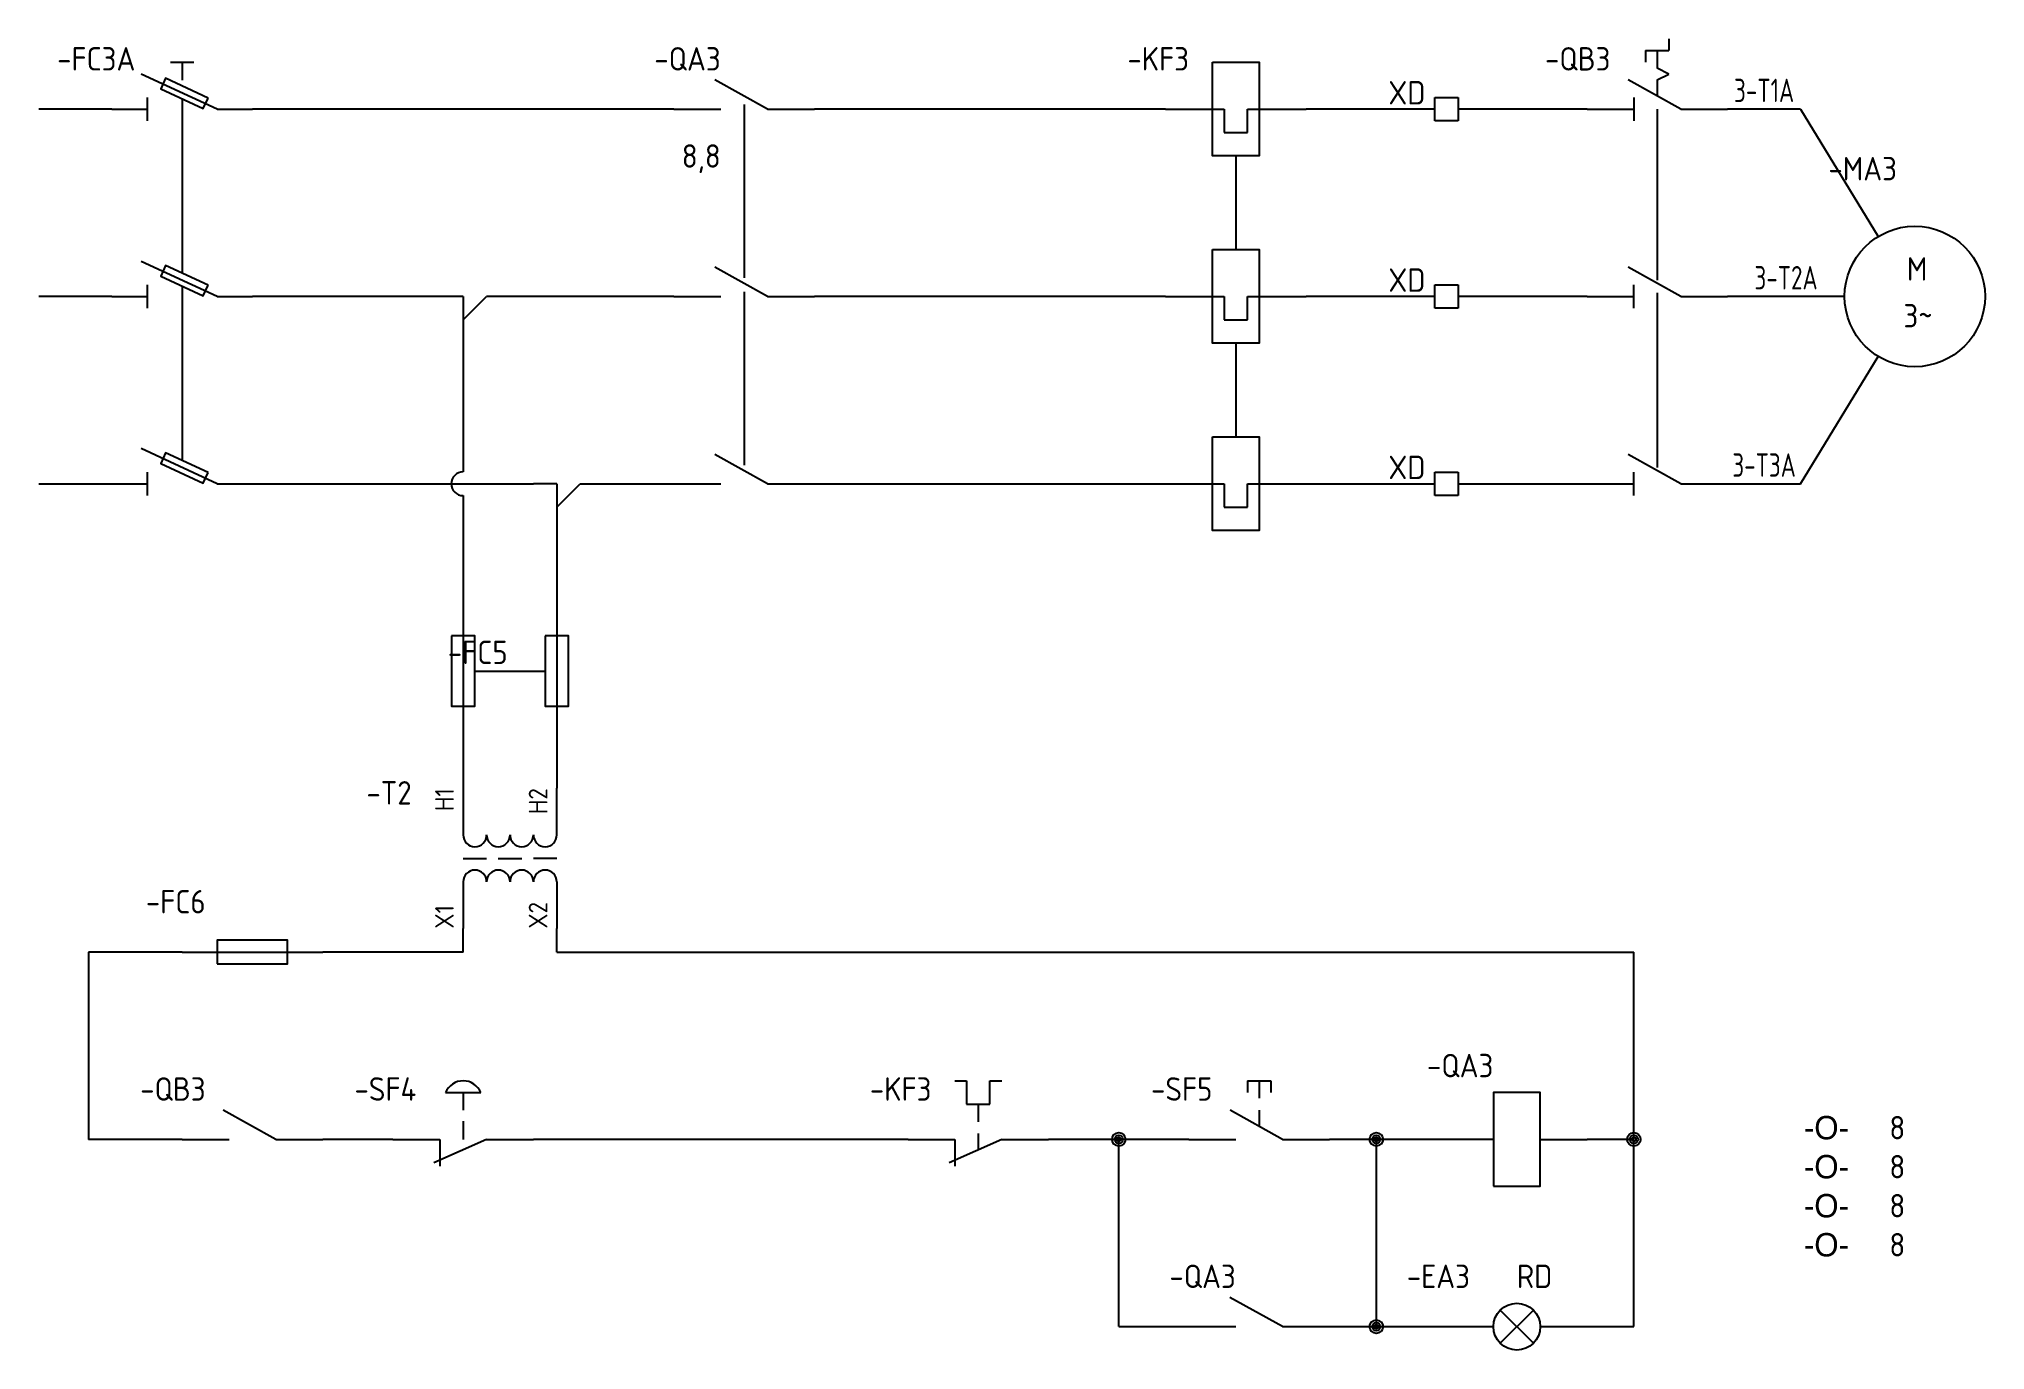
# Model space of a CAD drawing. Header units: millimetres. Extents: x 79 to 3480, y -400 to 3329.
# Drawn here: x 3064 to 3479.6, y 3049.5 to 3329.5 of the extents above.
import ezdxf
from ezdxf.enums import TextEntityAlignment as Align

# ---------------------------------------------------------------- set-up
doc = ezdxf.new("R2010")
doc.units = ezdxf.units.MM
doc.header["$MEASUREMENT"] = 0
for name, color, linetype in [('BLK_', 7, 'Continuous'), ('BRN_', 7, 'Continuous'), ('GRY_', 7, 'Continuous'), ('LINK', 9, 'Continuous'), ('MISC', 7, 'Continuous'), ('SYMS', 7, 'Continuous'), ('TAGS', 150, 'Continuous'), ('TERMS', 123, 'Continuous'), ('WIREFIXED', 7, 'Continuous'), ('XREF', 7, 'Continuous'), ('XREFCHILD', 134, 'Continuous'), ('YEL_14_THHN', 2, 'Continuous')]:
    doc.layers.add(name, color=color, linetype=linetype)
doc.styles.add('WD_IEC', font='ISOCP2.shx', dxfattribs={"width": 0.9, "height": 4})

# ---------------------------------------------------------------- blocks, each defined once
blk = doc.blocks.new('HMS21')
for p, q in [((2.5, 0), (-3.125, 3.125)), ((-7.5, 0), (-2.5, 0)), ((2.5, 0), (7.5, 0))]:
    blk.add_line(p, q)
at = {"style": 'WD_IEC'}
for tag, p in [('INST', (-2.5, 10.125)), ('LOC', (-2.5, 7.125)), ('TAG2', (-2.5, 4.125)), ('DESC1', (-2.5, -9.25)), ('DESC2', (-2.5, -12.25)), ('DESC3', (-2.5, -15.25))]:
    blk.add_attdef(tag, text='', height=2.5, dxfattribs=at).set_placement(p, align=Align.RIGHT)
for tag, p, height, flags in [('TERM01', (-7.5, 1), 2, 8), ('X2LINK', (0, 2), 0.32, 1), ('X4TERM01', (-7.5, 0), 0.32, 1), ('X8LINK', (0, 0.5), 0.32, 1), ('X1TERM02', (7.5, 0), 0.32, 1), ('CONTACT', (6.5, -2.25), 1, 1), ('FAMILY', (6.5, -3.75), 1, 1)]:
    blk.add_attdef(tag, p, '', height=height, dxfattribs=dict(at, flags=flags))
at = {"style": 'WD_IEC', "flags": 8}
for tag, height, p in [('TERM02', 2, (7.5, 1)), ('XREF', 2.5, (-2.5, -6.25))]:
    blk.add_attdef(tag, text='', height=height, dxfattribs=at).set_placement(p, align=Align.RIGHT)
blk = doc.blocks.new('HMO13')
blk.add_circle((0, 0), 7.5)
at = {"style": 'WD_IEC'}
for tag, p in [('INST', (-1.91, 19.4)), ('LOC', (-1.91, 15.9)), ('TAG1', (-1.91, 12.4))]:
    blk.add_attdef(tag, text='', height=2.5, dxfattribs=at).set_placement(p, align=Align.RIGHT)
for tag, p, height, flags in [('ASSYCODE', (7.73, 20.6), 1, 1), ('FAMILY', (7.73, 19.1), 1, 1), ('CATDESC', (7.73, 17.6), 1, 1), ('MFG', (7.9, 14.22), 1.5, 9), ('CAT', (7.9, 11.72), 1.5, 9), ('X0TERM01', (-3.9, 6.4), 0.32, 1), ('X2LINK', (0, 7.5), 0.32, 1), ('TERM04', (7.5, 1), 2, 8), ('X4TERM02', (-7.5, 0), 0.32, 1), ('X1TERM04', (7.5, 0), 0.32, 1), ('X0TERM03', (-3.9, -6.4), 0.32, 1), ('X8LINK', (0, -7.5), 0.32, 1)]:
    blk.add_attdef(tag, p, '', height=height, dxfattribs=dict(at, flags=flags))
at = {"lineweight": 15, "style": 'WD_IEC'}
for tag, p in [('XREF', (16.25, 12.88)), ('WDTAGALT', (16.14, -16.32))]:
    blk.add_attdef(tag, p, '', height=2.5, dxfattribs=at)
at = {"style": 'WD_IEC'}
for tag, p in [('DESC1', (16.25, 9.12)), ('DESC2', (16.25, 5.62)), ('DESC3', (16.25, 2.12)), ('RATING1', (16.25, -2.62)), ('RATING2', (16.25, -6.12)), ('RATING3', (16.25, -9.62)), ('RATING4', (16.3, -12.99))]:
    blk.add_attdef(tag, p, '', height=2.5, dxfattribs=at)
at = {"style": 'WD_IEC', "flags": 8}
for tag, p in [('TERM01', (3.49, 8.04)), ('TERM02', (-7.86, 0.84)), ('TERM03', (4.31, -10.13))]:
    blk.add_attdef(tag, text='', height=2, dxfattribs=at).set_placement(p, align=Align.RIGHT)
at = {"style": 'WD_IEC'}
for tag, p in [('M', (0.24, 1.7)), ('3~', (0.34, -3.3))]:
    blk.add_attdef(tag, text='', height=2.5, dxfattribs=at).set_placement(p, align=Align.CENTER)
blk = doc.blocks.new('HDS11F')
for p, q in [((-1.25, 5), (1.25, 5)), ((0, 5), (0, 3.11)), ((3.75, 0), (-4.38, 3.75)), ((-7.5, 0), (-3.75, 0)), ((-3.75, 1.25), (-3.75, -1.25)), ((3.75, 0), (7.5, 0))]:
    blk.add_line(p, q)
blk.add_lwpolyline([(2.76, 1.19), (-1.77, 3.3), (-2.3, 2.17), (2.24, 0.06)], close=True)
at = {"style": 'WD_IEC'}
for tag, p in [('INST', (-5, 10.12)), ('LOC', (-5, 7.12)), ('TAG1', (-5, 4.12)), ('RATING1', (-5, -3.67)), ('DESC1', (-5, -9.67)), ('DESC2', (-5, -12.67)), ('DESC3', (-5, -15.67))]:
    blk.add_attdef(tag, text='', height=2.5, dxfattribs=at).set_placement(p, align=Align.RIGHT)
for tag, p, height, flags in [('MFG', (4.92, 12.12), 1.5, 9), ('CAT', (4.92, 9.62), 1.5, 9), ('TERM01', (-7.5, 1), 2, 8), ('X2LINK', (0, 2.43), 0.32, 1), ('X4TERM01', (-7.5, 0), 0.32, 1), ('X8LINK', (0, 1.04), 0.32, 1), ('X1TERM02', (7.5, 0), 0.32, 1), ('ASSYCODE', (12.25, -2.75), 1, 1), ('FAMILY', (12.25, -4.25), 1, 1), ('CATDESC', (12.25, -5.75), 1, 1)]:
    blk.add_attdef(tag, p, '', height=height, dxfattribs=dict(at, flags=flags))
at = {"style": 'WD_IEC', "flags": 8}
blk.add_attdef('TERM02', text='', height=2, dxfattribs=at).set_placement((7.5, 1), align=Align.RIGHT)
at = {"lineweight": 15, "style": 'WD_IEC'}
blk.add_attdef('XREF', text='', height=2.5, dxfattribs=at).set_placement((-5, -6.67), align=Align.RIGHT)
blk = doc.blocks.new('HDS21F')
for p, q in [((3.75, 0), (-4.38, 3.75)), ((-7.5, 0), (-3.75, 0)), ((-3.75, 1.25), (-3.75, -1.25)), ((3.75, 0), (7.5, 0))]:
    blk.add_line(p, q)
blk.add_lwpolyline([(2.76, 1.19), (-1.77, 3.3), (-2.3, 2.17), (2.24, 0.06)], close=True)
at = {"style": 'WD_IEC'}
for tag, p in [('INST', (-5, 10.12)), ('LOC', (-5, 7.12)), ('TAG2', (-5, 4.12)), ('RATING1', (-5, -7.5)), ('DESC1', (-5, -13.5)), ('DESC2', (-5, -16.5)), ('DESC3', (-5, -19.5))]:
    blk.add_attdef(tag, text='', height=2.5, dxfattribs=at).set_placement(p, align=Align.RIGHT)
for tag, p, height, flags in [('TERM01', (-7.5, 1), 2, 8), ('X2LINK', (0, 2.43), 0.32, 1), ('X4TERM01', (-7.5, 0), 0.32, 1), ('X8LINK', (0, 1.04), 0.32, 1), ('X1TERM02', (7.5, 0), 0.32, 1), ('CONTACT', (12.23, -3.03), 1, 1), ('FAMILY', (12.25, -4.25), 1, 1)]:
    blk.add_attdef(tag, p, '', height=height, dxfattribs=dict(at, flags=flags))
at = {"style": 'WD_IEC', "flags": 8}
blk.add_attdef('TERM02', text='', height=2, dxfattribs=at).set_placement((7.5, 1), align=Align.RIGHT)
at = {"lineweight": 15, "style": 'WD_IEC'}
blk.add_attdef('XREF', text='', height=2.5, dxfattribs=at).set_placement((-5, -10.5), align=Align.RIGHT)
blk = doc.blocks.new('WDDOT')
for radius in [0.72, 0.449, 0.223]:
    blk.add_circle((0, 0), radius)
blk = doc.blocks.new('VXF1')
at = {"layer": 'SYMS'}
for p, q in [((0, 0), (0, -5)), ((10, -5), (10, 0)), ((0, -7.5), (2.5, -7.5)), ((3.75, -7.5), (6.25, -7.5)), ((10, -7.5), (7.5, -7.5)), ((0, -10), (0, -15)), ((10, -10), (10, -15))]:
    blk.add_line(p, q, dxfattribs=at)
for centre, start, end in [((1.25, -5), 180, 0), ((3.75, -5), 180, 0), ((6.25, -5), 180, 0), ((8.75, -5), 180, 0), ((1.25, -10), 0, 180), ((3.75, -10), 0, 180), ((6.25, -10), 0, 180), ((8.75, -10), 0, 180)]:
    blk.add_arc(centre, 1.25, start, end, dxfattribs=at)
at = {"layer": 'SYMS', "style": 'WD_IEC'}
for tag, p in [('INST', (-5.5, 5.25)), ('LOC', (-5.5, 1.75)), ('TAG1', (-5.5, -1.75)), ('DESC1', (-5.5, -6.35)), ('DESC2', (-5.5, -9.85)), ('DESC3', (-5.5, -13.35))]:
    blk.add_attdef(tag, text='', height=2.5, dxfattribs=at).set_placement(p, align=Align.RIGHT)
at = {"layer": 'SYMS', "style": 'WD_IEC', "flags": 1}
for tag, p, height in [('X2TERM01', (0, 0), 0.32), ('X2TERM02', (10, 0), 0.32), ('MFG', (12.75, -1), 1.5), ('CAT', (12.75, -3.5), 1.5), ('X2TERM05', (5, -5), 0.32), ('X8TERM06', (5, -10), 0.32), ('ASSYCODE', (11, -11.5), 1), ('FAMILY', (11, -13), 1), ('CATDESC', (11, -14.5), 1), ('X8TERM03', (0, -15), 0.32), ('X8TERM04', (10, -15), 0.32)]:
    blk.add_attdef(tag, p, '', height=height, dxfattribs=at)
at = {"layer": 'SYMS', "style": 'WD_IEC'}
for tag, p in [('TERM01', (-1, 0)), ('TERM05', (4, 0)), ('TERM02', (9, 0))]:
    blk.add_attdef(tag, text='', height=2, rotation=90, dxfattribs=at).set_placement(p, align=Align.RIGHT)
for tag, p in [('TERM03', (-1, -15)), ('TERM06', (4, -15)), ('TERM04', (9, -15))]:
    blk.add_attdef(tag, p, '', height=2, rotation=90, dxfattribs=at)
at = {"layer": 'SYMS', "lineweight": 15, "style": 'WD_IEC'}
for tag, p in [('RATING1', (-5.5, -16.85)), ('RATING2', (-5.5, -20.35)), ('XREF', (-5.5, -23.85))]:
    blk.add_attdef(tag, text='', height=2.5, dxfattribs=at).set_placement(p, align=Align.RIGHT)
blk = doc.blocks.new('HT0_184')
for p, q in [((0, 0), (-2.5, 0)), ((0, 0), (0, -2.5)), ((0, -2.5), (2.5, 0))]:
    blk.add_line(p, q)
at = {"style": 'WD_IEC', "flags": 1}
for tag, p in [('X4TERM01', (-2.5, 0)), ('X1TERM01', (2.5, 0)), ('WDWSEQ', (1.53, -1.26)), ('X8TERM01', (0, -2.5))]:
    blk.add_attdef(tag, p, '', height=0.4, dxfattribs=at)
blk = doc.blocks.new('VFU1')
blk.add_line((0, 7.5), (0, -7.5))
blk.add_lwpolyline([(-1.25, 3.75), (-1.25, -3.75), (1.25, -3.75), (1.25, 3.75)], close=True)
at = {"style": 'WD_IEC'}
for tag, p in [('INST', (-5.25, 7.75)), ('LOC', (-5.25, 4.25)), ('TAG1', (-5.25, 0.75)), ('RATING1', (-5.25, -3.75)), ('XREF', (-5.25, -7.75)), ('DESC1', (-5.25, -11.6)), ('DESC2', (-5.25, -15.1)), ('DESC3', (-5.25, -18.6))]:
    blk.add_attdef(tag, text='', height=2.5, dxfattribs=at).set_placement(p, align=Align.RIGHT)
blk.add_attdef('TERM01', text='', height=2, rotation=90, dxfattribs=at).set_placement((-1, 7.5), align=Align.RIGHT)
at = {"style": 'WD_IEC', "flags": 1}
for tag, p, height in [('X2TERM01', (0, 7.5), 0.32), ('MFG', (2.75, 6.5), 1.5), ('CAT', (2.75, 4), 1.5), ('X4LINK', (-1.25, 0), 0.32), ('X1LINK', (1.25, 0), 0.32), ('ASSYCODE', (2.25, -4), 1), ('FAMILY', (2.25, -5.5), 1), ('CATDESC', (2.25, -7), 1), ('X8TERM02', (0, -7.5), 0.32)]:
    blk.add_attdef(tag, p, '', height=height, dxfattribs=at)
at = {"style": 'WD_IEC'}
blk.add_attdef('TERM02', (-1, -7.5), '', height=2, rotation=90, dxfattribs=at)
blk = doc.blocks.new('VFU2')
blk.add_line((0, 7.5), (0, -7.5))
blk.add_lwpolyline([(-1.25, 3.75), (-1.25, -3.75), (1.25, -3.75), (1.25, 3.75)], close=True)
at = {"style": 'WD_IEC'}
for tag, p in [('INST', (-5.25, 7.75)), ('LOC', (-5.25, 4.25)), ('TAG2', (-5.25, 0.75)), ('RATING1', (-5.25, -3.75)), ('XREF', (-5.25, -7.75)), ('DESC1', (-5.25, -11.6)), ('DESC2', (-5.25, -15.1)), ('DESC3', (-5.25, -18.6))]:
    blk.add_attdef(tag, text='', height=2.5, dxfattribs=at).set_placement(p, align=Align.RIGHT)
blk.add_attdef('TERM01', text='', height=2, rotation=90, dxfattribs=at).set_placement((-1, 7.5), align=Align.RIGHT)
at = {"style": 'WD_IEC', "flags": 1}
for tag, p, height in [('X2TERM01', (0, 7.5), 0.32), ('MFG', (2.75, 6.5), 1.5), ('CAT', (2.75, 4), 1.5), ('X4LINK', (-1.25, 0), 0.32), ('X1LINK', (1.25, 0), 0.32), ('ASSYCODE', (2.25, -4), 1), ('FAMILY', (2.25, -5.5), 1), ('CATDESC', (2.25, -7), 1), ('X8TERM02', (0, -7.5), 0.32)]:
    blk.add_attdef(tag, p, '', height=height, dxfattribs=at)
at = {"style": 'WD_IEC'}
blk.add_attdef('TERM02', (-1, -7.5), '', height=2, rotation=90, dxfattribs=at)
blk = doc.blocks.new('HFU1')
blk.add_line((-7.5, 0), (7.5, 0))
blk.add_lwpolyline([(-3.75, -1.25), (3.75, -1.25), (3.75, 1.25), (-3.75, 1.25)], close=True)
at = {"style": 'WD_IEC'}
for tag, p in [('INST', (-5, 11.12)), ('LOC', (-5, 7.62)), ('TAG1', (-5, 4.12)), ('RATING1', (-5, -3.71)), ('DESC1', (-5, -11.21)), ('DESC2', (-5, -14.71)), ('DESC3', (-5, -18.21))]:
    blk.add_attdef(tag, text='', height=2.5, dxfattribs=at).set_placement(p, align=Align.RIGHT)
for tag, p, height, flags in [('MFG', (4.92, 12.12), 1.5, 9), ('CAT', (4.92, 9.62), 1.5, 9), ('TERM01', (-7.5, 1), 2, 8), ('X4TERM01', (-7.5, 0), 0.32, 1), ('X2LINK', (0, 1.25), 0.32, 1), ('X1TERM02', (7.5, 0), 0.32, 1), ('X8LINK', (0, -1.25), 0.32, 1), ('ASSYCODE', (12.25, -2.75), 1, 1), ('FAMILY', (12.25, -4.25), 1, 1), ('CATDESC', (12.25, -5.75), 1, 1)]:
    blk.add_attdef(tag, p, '', height=height, dxfattribs=dict(at, flags=flags))
at = {"style": 'WD_IEC', "flags": 8}
blk.add_attdef('TERM02', text='', height=2, dxfattribs=at).set_placement((7.5, 1), align=Align.RIGHT)
at = {"lineweight": 15, "style": 'WD_IEC'}
blk.add_attdef('XREF', text='', height=2.5, dxfattribs=at).set_placement((-5, -7.46), align=Align.RIGHT)
blk = doc.blocks.new('HDS21IT')
for p, q in [((2.5, 0), (-3.12, 3.12)), ((-7.5, 0), (-2.5, 0)), ((2.5, 0), (7.5, 0))]:
    blk.add_line(p, q)
at = {"style": 'WD_IEC'}
for tag, p in [('INST', (-5, 10.12)), ('LOC', (-5, 7.12)), ('TAG2', (-5, 4.12)), ('DESC1', (-5, -9.25)), ('DESC2', (-5, -12.25)), ('DESC3', (-5, -15.25))]:
    blk.add_attdef(tag, text='', height=2.5, dxfattribs=at).set_placement(p, align=Align.RIGHT)
for tag, p, height, flags in [('TERM01', (-7.5, 1), 2, 8), ('X2LINK', (0, 2.31), 0.32, 1), ('X4TERM01', (-7.5, 0), 0.32, 1), ('X8LINK', (0, 0.94), 0.32, 1), ('X1TERM02', (7.5, 0), 0.32, 1), ('CONTACT', (11.25, -2.5), 1, 1), ('FAMILY', (11, -5.5), 1, 1)]:
    blk.add_attdef(tag, p, '', height=height, dxfattribs=dict(at, flags=flags))
at = {"style": 'WD_IEC', "flags": 8}
for tag, height, p in [('TERM02', 2, (7.5, 1)), ('XREF', 2.5, (-5, -6.25))]:
    blk.add_attdef(tag, text='', height=height, dxfattribs=at).set_placement(p, align=Align.RIGHT)
blk = doc.blocks.new('HPB12M')
for p, q in [((-1.88, 5), (1.88, 5)), ((0, 5), (0, 3.12)), ((-7.5, 0), (-2.5, 0)), ((2.5, 0), (-3.12, -2.5)), ((-2.5, 0), (-2.5, -2.87)), ((0, 1.94), (0, 0)), ((2.5, 0), (7.5, 0))]:
    blk.add_line(p, q)
blk.add_arc((0, 4.22), 2.03, 22.6199, 157.3801)
at = {"style": 'WD_IEC'}
for tag, p in [('INST', (-5, 10.12)), ('LOC', (-5, 7.12)), ('TAG1', (-5, 4.12)), ('DESC1', (-5, -10.5)), ('DESC2', (-5, -13.5)), ('DESC3', (-5, -16.5))]:
    blk.add_attdef(tag, text='', height=2.5, dxfattribs=at).set_placement(p, align=Align.RIGHT)
for tag, p, height, flags in [('MFG', (4.92, 12.12), 1.5, 9), ('CAT', (4.92, 9.62), 1.5, 9), ('TERM01', (-7.5, 1), 2, 8), ('X4TERM01', (-7.5, 0), 0.32, 1), ('X1TERM02', (7.5, 0), 0.32, 1), ('X8LINK', (0, -1.74), 0.32, 1), ('ASSYCODE', (3.5, -2.75), 1, 1), ('FAMILY', (3.5, -4.25), 1, 1), ('CATDESC', (3.5, -5.75), 1, 1), ('CONTACT', (3.5, -7.5), 1, 1), ('COMMON', (4.75, -8.75), 1, 1)]:
    blk.add_attdef(tag, p, '', height=height, dxfattribs=dict(at, flags=flags))
at = {"style": 'WD_IEC', "flags": 8}
blk.add_attdef('TERM02', text='', height=2, dxfattribs=at).set_placement((7.5, 1), align=Align.RIGHT)
at = {"lineweight": 15, "style": 'WD_IEC'}
blk.add_attdef('XREF', text='', height=2.5, dxfattribs=at).set_placement((-5, -7.5), align=Align.RIGHT)
blk = doc.blocks.new('HMS1')
for p, q in [((-2.5, 0), (-7.5, 0)), ((2.5, 0), (7.5, 0))]:
    blk.add_line(p, q)
blk.add_lwpolyline([(-2.5, -5), (2.5, -5), (2.5, 5), (-2.5, 5)], close=True)
at = {"style": 'WD_IEC'}
for tag, p in [('INST', (-2.5, 13.62)), ('LOC', (-2.5, 10.12)), ('TAG1', (-2.5, 6.62)), ('DESC1', (-2.5, -10)), ('DESC2', (-2.5, -13.5)), ('DESC3', (-2.5, -17))]:
    blk.add_attdef(tag, text='', height=2.5, dxfattribs=at).set_placement(p, align=Align.RIGHT)
for tag, p, height, flags in [('MFG', (4.92, 12.12), 1.5, 9), ('CAT', (4.92, 9.62), 1.5, 9), ('X2LINK', (0, 5), 0.32, 1), ('TERM01', (-7.5, 1), 2, 8), ('X4TERM01', (-7.5, 0), 0.32, 1), ('X1TERM02', (7.5, 0), 0.32, 1), ('ASSYCODE', (3.5, -1.5), 1, 1), ('FAMILY', (3.5, -3), 1, 1), ('CATDESC', (3.5, -4.5), 1, 1), ('X8LINK', (0, -5), 0.32, 1)]:
    blk.add_attdef(tag, p, '', height=height, dxfattribs=dict(at, flags=flags))
at = {"style": 'WD_IEC', "flags": 8}
blk.add_attdef('TERM02', text='', height=2, dxfattribs=at).set_placement((7.5, 1), align=Align.RIGHT)
at = {"lineweight": 15, "style": 'WD_IEC'}
for tag, p in [('NO', (26.25, 0)), ('NC', (26.25, -4))]:
    blk.add_attdef(tag, text='', height=2.5, dxfattribs=at).set_placement(p, align=Align.RIGHT)
for tag, p in [('XREFNO', (27.75, 0)), ('XREFNC', (27.75, -4))]:
    blk.add_attdef(tag, p, '', height=2.5, dxfattribs=at)
blk = doc.blocks.new('HOL22')
for p, q in [((-2.5, 6.25), (-1.25, 6.25)), ((-1.25, 6.25), (-1.25, 3.75)), ((1.25, 3.75), (1.25, 6.25)), ((1.25, 6.25), (2.5, 6.25)), ((-1.25, 3.75), (1.25, 3.75)), ((0, 3.75), (0, 1.88)), ((-7.5, 0), (-2.5, 0)), ((2.5, 0), (-3.12, -2.5)), ((-2.5, 0), (-2.5, -2.87)), ((0, 0.63), (0, -1.11)), ((2.5, 0), (7.5, 0))]:
    blk.add_line(p, q)
at = {"style": 'WD_IEC'}
for tag, p in [('INST', (-5, 10.13)), ('LOC', (-5, 7.13)), ('TAG2', (-5, 4.13)), ('DESC1', (-5, -10.5)), ('DESC2', (-5, -13.5)), ('DESC3', (-5, -16.5))]:
    blk.add_attdef(tag, text='', height=2.5, dxfattribs=at).set_placement(p, align=Align.RIGHT)
for tag, p, height, flags in [('X2LINK', (0, 6.75), 0.32, 1), ('TERM01', (-7.5, 1), 2, 8), ('X4TERM01', (-7.5, 0), 0.32, 1), ('X1TERM02', (7.5, 0), 0.32, 1), ('X8LINK', (0, -2.11), 0.32, 1), ('CONTACT', (11.25, -2.5), 1, 1), ('COMMON', (12.5, -3.75), 1, 1), ('FAMILY', (11, -5.5), 1, 1)]:
    blk.add_attdef(tag, p, '', height=height, dxfattribs=dict(at, flags=flags))
at = {"style": 'WD_IEC', "flags": 8}
blk.add_attdef('TERM02', text='', height=2, dxfattribs=at).set_placement((7.5, 1), align=Align.RIGHT)
at = {"lineweight": 15, "style": 'WD_IEC'}
blk.add_attdef('XREF', text='', height=2.5, dxfattribs=at).set_placement((-5, -7.5), align=Align.RIGHT)
blk = doc.blocks.new('HPB11')
for p, q in [((-1.25, 6.25), (1.25, 6.25)), ((-1.25, 6.25), (-1.25, 5)), ((0, 6.25), (0, 4.38)), ((1.25, 6.25), (1.25, 5)), ((2.5, 0), (-3.12, 3.12)), ((0, 3.12), (0, 1.39)), ((-7.5, 0), (-2.5, 0)), ((2.5, 0), (7.5, 0))]:
    blk.add_line(p, q)
at = {"style": 'WD_IEC'}
for tag, p in [('INST', (-5, 10.12)), ('LOC', (-5, 7.12)), ('TAG1', (-5, 4.12)), ('DESC1', (-5, -10.5)), ('DESC2', (-5, -13.5)), ('DESC3', (-5, -16.5))]:
    blk.add_attdef(tag, text='', height=2.5, dxfattribs=at).set_placement(p, align=Align.RIGHT)
for tag, p, height, flags in [('MFG', (4.92, 12.12), 1.5, 9), ('CAT', (4.92, 9.62), 1.5, 9), ('TERM01', (-7.5, 1), 2, 8), ('X4TERM01', (-7.5, 0), 0.32, 1), ('X8LINK', (0, 0), 0.32, 1), ('X1TERM02', (7.5, 0), 0.32, 1), ('ASSYCODE', (3.5, -2.75), 1, 1), ('FAMILY', (3.5, -4.25), 1, 1), ('CATDESC', (3.5, -5.75), 1, 1), ('CONTACT', (3.5, -7.5), 1, 1), ('COMMON', (4.75, -8.75), 1, 1)]:
    blk.add_attdef(tag, p, '', height=height, dxfattribs=dict(at, flags=flags))
at = {"style": 'WD_IEC', "flags": 8}
blk.add_attdef('TERM02', text='', height=2, dxfattribs=at).set_placement((7.5, 1), align=Align.RIGHT)
at = {"lineweight": 15, "style": 'WD_IEC'}
blk.add_attdef('XREF', text='', height=2.5, dxfattribs=at).set_placement((-5, -7.5), align=Align.RIGHT)
blk = doc.blocks.new('HLT1R')
for p, q in [((-7.5, 0), (-2.5, 0)), ((1.77, -1.77), (-1.77, 1.77)), ((1.77, 1.77), (-1.77, -1.77)), ((2.5, 0), (7.5, 0))]:
    blk.add_line(p, q)
blk.add_circle((0, 0), 2.5)
at = {"style": 'WD_IEC'}
for tag, p in [('INST', (-5, 11.12)), ('LOC', (-5, 7.62)), ('TAG1', (-5, 4.12)), ('DESC1', (-5, -10)), ('DESC2', (-5, -13.5)), ('DESC3', (-5, -17))]:
    blk.add_attdef(tag, text='', height=2.5, dxfattribs=at).set_placement(p, align=Align.RIGHT)
for tag, p, height, flags in [('MFG', (4.92, 12.12), 1.5, 9), ('CAT', (4.92, 9.62), 1.5, 9), ('TERM01', (-7.5, 1), 2, 8), ('X2LINK', (0, 2.5), 0.32, 1), ('X4TERM01', (-7.5, 0), 0.32, 1), ('X1TERM02', (7.5, 0), 0.32, 1), ('X8LINK', (0, -2.5), 0.32, 1), ('ASSYCODE', (8.5, -4), 1, 1), ('FAMILY', (8.5, -5.5), 1, 1), ('CATDESC', (8.5, -7), 1, 1)]:
    blk.add_attdef(tag, p, '', height=height, dxfattribs=dict(at, flags=flags))
at = {"lineweight": 15, "style": 'WD_IEC'}
blk.add_attdef('COLOR', (0, 4.12), '', height=2.5, dxfattribs=at)
at = {"style": 'WD_IEC', "flags": 8}
blk.add_attdef('TERM02', text='', height=2, dxfattribs=at).set_placement((7.5, 1), align=Align.RIGHT)
at = {"lineweight": 15, "style": 'WD_IEC'}
for tag, p in [('XREF', (-5, -6.25)), ('WDTAGALT', (-5, -20))]:
    blk.add_attdef(tag, text='', height=2.5, dxfattribs=at).set_placement(p, align=Align.RIGHT)
blk = doc.blocks.new('HOL1')
for p, q in [((-7.5, 0), (-1.25, 0)), ((-1.25, 0), (-1.25, -2.5)), ((1.25, 0), (2.5, 0)), ((1.25, -2.5), (1.25, 0)), ((2.5, 0), (7.5, 0)), ((-1.25, -2.5), (1.25, -2.5))]:
    blk.add_line(p, q)
blk.add_lwpolyline([(-2.5, 5), (2.5, 5), (2.5, -5), (-2.5, -5)], close=True)
at = {"style": 'WD_IEC'}
for tag, p in [('INST', (-5, 11.12)), ('LOC', (-5, 7.62)), ('TAG1', (-5, 4.12)), ('DESC1', (-5, -11.29)), ('DESC2', (-5, -14.79)), ('DESC3', (-5, -18.29))]:
    blk.add_attdef(tag, text='', height=2.5, dxfattribs=at).set_placement(p, align=Align.RIGHT)
for tag, p, height, flags in [('X2LINK', (0, 5), 0.32, 1), ('TERM01', (-7.5, 1), 2, 8), ('X4TERM01', (-7.5, 0), 0.32, 1), ('X1TERM02', (7.5, 0), 0.32, 1), ('X8LINK', (0, -5), 0.32, 1), ('ASSYCODE', (2.5, -7.5), 1, 1), ('FAMILY', (2.5, -9), 1, 1), ('CATDESC', (2.5, -10.5), 1, 1), ('MFG', (2.42, -15.4), 1.5, 9), ('CAT', (2.42, -17.9), 1.5, 9)]:
    blk.add_attdef(tag, p, '', height=height, dxfattribs=dict(at, flags=flags))
at = {"style": 'WD_IEC', "flags": 8}
blk.add_attdef('TERM02', text='', height=2, dxfattribs=at).set_placement((7.5, 1), align=Align.RIGHT)
at = {"lineweight": 15, "style": 'WD_IEC'}
for tag, p in [('RATING1', (-5, -3.79)), ('XREF', (-5, -7.54))]:
    blk.add_attdef(tag, text='', height=2.5, dxfattribs=at).set_placement(p, align=Align.RIGHT)
blk = doc.blocks.new('HOL2')
for p, q in [((-7.5, 0), (-1.25, 0)), ((-1.25, 0), (-1.25, -2.5)), ((1.25, 0), (2.5, 0)), ((1.25, -2.5), (1.25, 0)), ((2.5, 0), (7.5, 0)), ((-1.25, -2.5), (1.25, -2.5))]:
    blk.add_line(p, q)
blk.add_lwpolyline([(-2.5, 5), (2.5, 5), (2.5, -5), (-2.5, -5)], close=True)
at = {"style": 'WD_IEC'}
for tag, p in [('INST', (-5, 11.125)), ('LOC', (-5, 7.625)), ('TAG2', (-5, 4.125)), ('DESC1', (-5, -16.25)), ('DESC2', (-5, -19.75)), ('DESC3', (-5, -23.25))]:
    blk.add_attdef(tag, text='', height=2.5, dxfattribs=at).set_placement(p, align=Align.RIGHT)
for tag, p, height, flags in [('X2LINK', (0, 5), 0.32, 1), ('TERM01', (-7.5, 1), 2, 8), ('X4TERM01', (-7.5, 0), 0.32, 1), ('X1TERM02', (7.5, 0), 0.32, 1), ('X8LINK', (0, -5), 0.32, 1), ('FAMILY', (2.5, -9), 1, 1)]:
    blk.add_attdef(tag, p, '', height=height, dxfattribs=dict(at, flags=flags))
at = {"style": 'WD_IEC', "flags": 8}
blk.add_attdef('TERM02', text='', height=2, dxfattribs=at).set_placement((7.5, 1), align=Align.RIGHT)
at = {"lineweight": 15, "style": 'WD_IEC'}
for tag, p in [('RATING1', (-5, -8.75)), ('XREF', (-5, -12.5))]:
    blk.add_attdef(tag, text='', height=2.5, dxfattribs=at).set_placement(p, align=Align.RIGHT)
blk = doc.blocks.new('HT0001')
for p, q in [((-1.25, -1.25), (-1.25, 1.25)), ((-1.25, 1.25), (1.25, 1.25)), ((1.25, 1.25), (1.25, -1.25)), ((1.25, -1.25), (-1.25, -1.25))]:
    blk.add_line(p, q)
at = {"style": 'WD_IEC', "flags": 1}
for tag, p, height in [('ASSYCODE', (2.75, 10.75), 1), ('CATDESC', (2.75, 9.25), 1), ('MFG', (2.75, 7.25), 1.5), ('CAT', (2.75, 4.75), 1.5), ('X2PIN01', (0, 2.25), 0.25), ('X2TERMDESC01', (0, 1.75), 0.4), ('X4PIN01', (-1.25, 1), 0.25), ('X4TERM01', (-1.25, 0), 0.25), ('X4TERMDESC01', (-1.25, 0.5), 0.4), ('STRIPSEQ', (0, 0), 0.025), ('X2TERM01', (0, 1.25), 0.25), ('X8PIN01', (0, -0.25), 0.25), ('X1PIN01', (1.25, 1), 0.25), ('X1TERM01', (1.25, 0), 0.25), ('X1TERMDESC01', (1.25, 0.5), 0.4), ('LINKTERM', (0, -0.04), 0.025), ('X8TERM01', (0, -1.25), 0.25), ('X8TERMDESC01', (0, -0.75), 0.4)]:
    blk.add_attdef(tag, p, '', height=height, dxfattribs=at)
at = {"style": 'WD_IEC'}
for tag, p in [('INST', (-2.25, 6.5)), ('LOC', (-2.25, 3.5)), ('DESC1', (-2.25, -6.25)), ('DESC2', (-2.25, -9.25)), ('DESC3', (-2.25, -12.25))]:
    blk.add_attdef(tag, text='', height=2.5, dxfattribs=at).set_placement(p, align=Align.RIGHT)
at = {"style": 'WD_IEC', "flags": 8}
for tag, height, p in [('TAGSTRIP', 2.5, (-2.25, 0.5)), ('TERM01', 2, (-2.25, -3.25))]:
    blk.add_attdef(tag, text='', height=height, dxfattribs=at).set_placement(p, align=Align.RIGHT)
blk = doc.blocks.new('HDS11')
for p, q in [((-1.25, 6.25), (1.25, 6.25)), ((-1.25, 6.25), (-1.25, 5)), ((0, 6.25), (0, 4.38)), ((1.25, 7.5), (1.25, 6.25)), ((1.25, 3.75), (0, 4.38)), ((2.5, 0), (-3.12, 3.12)), ((0, 3.12), (1.25, 3.75)), ((0, 3.12), (0, 1.39)), ((-7.5, 0), (-2.5, 0)), ((-2.5, 1.25), (-2.5, -1.25)), ((2.5, 0), (7.5, 0))]:
    blk.add_line(p, q)
at = {"style": 'WD_IEC'}
for tag, p in [('INST', (-5, 10.12)), ('LOC', (-5, 7.12)), ('TAG1', (-5, 4.12)), ('RATING1', (-5, -4.03)), ('DESC1', (-5, -10.03)), ('DESC2', (-5, -13.03)), ('DESC3', (-5, -16.03))]:
    blk.add_attdef(tag, text='', height=2.5, dxfattribs=at).set_placement(p, align=Align.RIGHT)
for tag, p, height, flags in [('MFG', (4.92, 12.12), 1.5, 9), ('CAT', (4.92, 9.62), 1.5, 9), ('TERM01', (-7.5, 1), 2, 8), ('X4TERM01', (-7.5, 0), 0.32, 1), ('X8LINK', (0, 0), 0.32, 1), ('X1TERM02', (7.5, 0), 0.32, 1), ('ASSYCODE', (12.25, -2.75), 1, 1), ('FAMILY', (12.25, -4.25), 1, 1), ('CATDESC', (12.25, -5.75), 1, 1), ('CONTACT', (12.5, -7.5), 1, 1), ('COMMON', (13.75, -8.75), 1, 1)]:
    blk.add_attdef(tag, p, '', height=height, dxfattribs=dict(at, flags=flags))
at = {"style": 'WD_IEC', "flags": 8}
blk.add_attdef('TERM02', text='', height=2, dxfattribs=at).set_placement((7.5, 1), align=Align.RIGHT)
at = {"lineweight": 15, "style": 'WD_IEC'}
blk.add_attdef('XREF', text='', height=2.5, dxfattribs=at).set_placement((-5, -7.03), align=Align.RIGHT)
blk = doc.blocks.new('HDS21')
for p, q in [((2.5, 0), (-3.12, 3.12)), ((-7.5, 0), (-2.5, 0)), ((-7.5, 0), (-3.75, 0)), ((-2.5, -1.25), (-2.5, 1.25)), ((2.5, 0), (7.5, 0))]:
    blk.add_line(p, q)
at = {"style": 'WD_IEC'}
for tag, p in [('INST', (-5, 10.12)), ('LOC', (-5, 7.12)), ('TAG2', (-5, 4.12)), ('RATING1', (-4.95, -4.54)), ('DESC1', (-4.95, -10.54)), ('DESC2', (-4.95, -13.54)), ('DESC3', (-4.95, -16.54))]:
    blk.add_attdef(tag, text='', height=2.5, dxfattribs=at).set_placement(p, align=Align.RIGHT)
for tag, p, height, flags in [('TERM01', (-7.5, 1), 2, 8), ('X4TERM01', (-7.5, 0), 0.32, 1), ('X2LINK', (0, 1.75), 0.32, 1), ('X8LINK', (0, 0.38), 0.32, 1), ('X1TERM02', (7.5, 0), 0.32, 1), ('CONTACT', (11.25, -2.5), 1, 1), ('FAMILY', (11, -5.5), 1, 1)]:
    blk.add_attdef(tag, p, '', height=height, dxfattribs=dict(at, flags=flags))
at = {"style": 'WD_IEC', "flags": 8}
for tag, height, p in [('TERM02', 2, (7.5, 1)), ('XREF', 2.5, (-4.95, -7.54))]:
    blk.add_attdef(tag, text='', height=height, dxfattribs=at).set_placement(p, align=Align.RIGHT)
blk = doc.blocks.new('WD_WNH')
at = {"linetype": 'Continuous', "style": 'WD_IEC', "width": 0.8}
blk.add_attdef('WIRENO', text='', height=2.5, dxfattribs=at).set_placement((0, 0.75), align=Align.CENTER)
at = {"style": 'WD_IEC', "flags": 1}
for tag, p in [('W08USER', (0, 0.375)), ('W04USER', (0, 0.875)), ('W05USER', (0, 0.75)), ('W09USER', (0, 0.25)), ('W03USER', (0, 1)), ('W06USER', (0, 0.625)), ('W07USER', (0, 0.5)), ('W02USER', (0, 1.125)), ('W01USER', (0, 1.25)), ('W10USER', (0, 0.125))]:
    blk.add_attdef(tag, text='', height=0.08, dxfattribs=at).set_placement(p, align=Align.CENTER)

msp = doc.modelspace()

# ---------------------------------------------------------------- linework, layer by layer
at = {"layer": 'BLK_'}
for p, q in [((3394.59, 3274.48), (3367.09, 3274.48)), ((3449.59, 3274.48), (3424.59, 3274.48))]:
    msp.add_line(p, q, dxfattribs=at)
at = {"layer": 'BRN_'}
for p, q in [((3394.59, 3314.48), (3367.09, 3314.48)), ((3440.21, 3314.48), (3424.59, 3314.48)), ((3440.21, 3314.48), (3456.79, 3287.29))]:
    msp.add_line(p, q, dxfattribs=at)
at = {"layer": 'GRY_'}
for p, q in [((3440.21, 3234.48), (3456.79, 3261.67)), ((3367.09, 3234.48), (3394.59, 3234.48)), ((3424.59, 3234.48), (3440.21, 3234.48))]:
    msp.add_line(p, q, dxfattribs=at)
at = {"layer": 'LINK'}
for points in [[(3094.59, 3316.55), (3094.59, 3279.35)], [(3214.59, 3315.48), (3214.59, 3278.48)], [(3409.59, 3314.48), (3409.59, 3277.98)], [(3319.59, 3304.48), (3319.59, 3284.48)], [(3094.59, 3276.55), (3094.59, 3239.35)], [(3214.59, 3275.48), (3214.59, 3238.48)], [(3409.59, 3275.24), (3409.59, 3237.98)], [(3319.59, 3264.48), (3319.59, 3244.48)], [(3157.09, 3194.48), (3172.09, 3194.48)]]:
    msp.add_lwpolyline(points, dxfattribs=at)
at = {"layer": 'YEL_14_THHN'}
for p, q in [((3079.59, 3314.48), (3063.99, 3314.48)), ((3199.59, 3314.48), (3109.59, 3314.48)), ((3304.59, 3314.48), (3229.59, 3314.48)), ((3362.09, 3314.48), (3334.59, 3314.48)), ((3079.59, 3274.48), (3063.99, 3274.48)), ((3149.59, 3274.48), (3109.59, 3274.48)), ((3199.59, 3274.48), (3159.59, 3274.48)), ((3304.59, 3274.48), (3229.59, 3274.48)), ((3362.09, 3274.48), (3334.59, 3274.48)), ((3154.59, 3269.48), (3154.59, 3237.02)), ((3063.99, 3234.48), (3079.59, 3234.48)), ((3109.59, 3234.48), (3169.59, 3234.48)), ((3179.59, 3234.48), (3199.59, 3234.48)), ((3229.59, 3234.48), (3304.59, 3234.48)), ((3334.59, 3234.48), (3362.09, 3234.48)), ((3154.59, 3231.94), (3154.59, 3209.48)), ((3174.59, 3229.48), (3174.59, 3209.48)), ((3154.59, 3179.48), (3154.59, 3169.48)), ((3174.59, 3179.48), (3174.59, 3169.48)), ((3154.59, 3134.48), (3154.59, 3139.48)), ((3174.59, 3134.48), (3174.59, 3139.48)), ((3074.59, 3134.48), (3074.59, 3094.48)), ((3094.59, 3134.48), (3074.59, 3134.48)), ((3154.59, 3134.48), (3124.59, 3134.48)), ((3174.59, 3134.48), (3404.59, 3134.48)), ((3404.59, 3054.48), (3404.59, 3134.48)), ((3094.59, 3094.48), (3074.59, 3094.48)), ((3139.59, 3094.48), (3124.59, 3094.48)), ((3249.59, 3094.48), (3169.59, 3094.48)), ((3309.59, 3094.48), (3279.59, 3094.48)), ((3294.59, 3054.48), (3294.59, 3094.48)), ((3364.59, 3094.48), (3339.59, 3094.48)), ((3349.59, 3094.48), (3349.59, 3054.48)), ((3404.59, 3094.48), (3394.59, 3094.48)), ((3294.59, 3054.48), (3309.59, 3054.48)), ((3339.59, 3054.48), (3364.59, 3054.48)), ((3394.59, 3054.48), (3404.59, 3054.48))]:
    msp.add_line(p, q, dxfattribs=at)
msp.add_arc((3154.59, 3234.48), 2.54, 90, 270, dxfattribs=at)

# ---------------------------------------------------------------- block references
at = {"layer": 'SYMS'}
ref = msp.add_blockref('HDS11', (3409.59, 3314.48), dxfattribs=dict(at, xscale=2, yscale=2, zscale=2))
ref.add_attrib('TAG1', '-QB3', dxfattribs={"layer": 'TAGS', "height": 5, "style": 'WD_IEC'}).set_placement((3399.59, 3322.73), align=Align.RIGHT)
ref = msp.add_blockref('HDS11F', (3094.59, 3314.48), dxfattribs=dict(at, xscale=2, yscale=2, zscale=2))
ref.add_attrib('TAG1', '-FC3A', dxfattribs={"layer": 'TAGS', "height": 5, "style": 'WD_IEC'}).set_placement((3084.59, 3322.73), align=Align.RIGHT)
ref = msp.add_blockref('HMS21', (3214.59, 3314.48), dxfattribs=dict(at, xscale=2, yscale=2, zscale=2))
ref.add_attrib('XREF', '8,8', dxfattribs={"layer": 'XREFCHILD', "height": 5, "style": 'WD_IEC', "flags": 8}).set_placement((3209.59, 3301.98), align=Align.RIGHT)
ref.add_attrib('TAG2', '-QA3', dxfattribs={"layer": 'TAGS', "height": 5, "style": 'WD_IEC'}).set_placement((3209.59, 3322.73), align=Align.RIGHT)
ref = msp.add_blockref('HOL1', (3319.59, 3314.48), dxfattribs=dict(at, xscale=2, yscale=2, zscale=2))
ref.add_attrib('TAG1', '-KF3', dxfattribs={"layer": 'TAGS', "height": 5, "style": 'WD_IEC'}).set_placement((3309.59, 3322.73), align=Align.RIGHT)
ref = msp.add_blockref('HT0001', (3364.59, 3314.48), dxfattribs=dict(at, xscale=2, yscale=2, zscale=2))
ref.add_attrib('TAGSTRIP', 'XD', dxfattribs={"layer": 'TAGS', "height": 5, "style": 'WD_IEC', "flags": 8}).set_placement((3360.09, 3315.48), align=Align.RIGHT)
ref = msp.add_blockref('HMO13', (3464.59, 3274.48), dxfattribs=dict(at, xscale=2, yscale=2, zscale=2))
ref.add_attrib('M', 'M', dxfattribs={"layer": 'MISC', "height": 5, "style": 'WD_IEC'}).set_placement((3465.07, 3277.87), align=Align.CENTER)
ref.add_attrib('3~', '3~', dxfattribs={"layer": 'MISC', "height": 5, "style": 'WD_IEC'}).set_placement((3465.28, 3267.87), align=Align.CENTER)
ref.add_attrib('TAG1', '-MA3', dxfattribs={"layer": 'TAGS', "height": 5, "style": 'WD_IEC'}).set_placement((3460.78, 3299.27), align=Align.RIGHT)
at = {"layer": 'SYMS', "xscale": 2, "yscale": 2, "zscale": 2}
for name, p in [('HOL2', (3319.59, 3274.48)), ('HDS21F', (3094.59, 3274.48)), ('HMS21', (3214.59, 3274.48)), ('HDS21', (3409.59, 3274.48)), ('HDS21F', (3094.59, 3234.48)), ('HOL2', (3319.59, 3234.48)), ('HMS21', (3214.59, 3234.48)), ('HDS21', (3409.59, 3234.48)), ('VFU2', (3154.59, 3194.48)), ('WDDOT', (3294.59, 3094.48)), ('WDDOT', (3349.59, 3094.48)), ('WDDOT', (3404.59, 3094.48)), ('WDDOT', (3349.59, 3054.48))]:
    msp.add_blockref(name, p, dxfattribs=at)
at = {"layer": 'SYMS'}
ref = msp.add_blockref('HT0001', (3364.59, 3274.48), dxfattribs=dict(at, xscale=2, yscale=2, zscale=2))
ref.add_attrib('TAGSTRIP', 'XD', dxfattribs={"layer": 'TAGS', "height": 5, "style": 'WD_IEC', "flags": 8}).set_placement((3360.09, 3275.48), align=Align.RIGHT)
ref = msp.add_blockref('HT0001', (3364.59, 3234.48), dxfattribs=dict(at, xscale=2, yscale=2, zscale=2))
ref.add_attrib('TAGSTRIP', 'XD', dxfattribs={"layer": 'TAGS', "height": 5, "style": 'WD_IEC', "flags": 8}).set_placement((3360.09, 3235.48), align=Align.RIGHT)
ref = msp.add_blockref('VFU1', (3174.59, 3194.48), dxfattribs=dict(at, xscale=2, yscale=2, zscale=2))
ref.add_attrib('TAG1', '-FC5', dxfattribs={"layer": 'TAGS', "height": 5, "style": 'WD_IEC'}).set_placement((3164.09, 3195.98), align=Align.RIGHT)
ref = msp.add_blockref('VXF1', (3154.59, 3169.48), dxfattribs=dict(at, xscale=2, yscale=2, zscale=2))
ref.add_attrib('TERM04', 'X2', (3172.59, 3139.48), dxfattribs={"layer": 'TERMS', "height": 4, "rotation": 90, "style": 'WD_IEC'})
ref.add_attrib('TERM03', 'X1', (3152.59, 3139.48), dxfattribs={"layer": 'TERMS', "height": 4, "rotation": 90, "style": 'WD_IEC'})
ref.add_attrib('TERM02', 'H2', dxfattribs={"layer": 'TERMS', "height": 4, "rotation": 90, "style": 'WD_IEC'}).set_placement((3172.59, 3169.48), align=Align.RIGHT)
ref.add_attrib('TERM01', 'H1', dxfattribs={"layer": 'TERMS', "height": 4, "rotation": 90, "style": 'WD_IEC'}).set_placement((3152.59, 3169.48), align=Align.RIGHT)
ref.add_attrib('TAG1', '-T2', dxfattribs={"layer": 'TAGS', "height": 5, "style": 'WD_IEC'}).set_placement((3143.59, 3165.98), align=Align.RIGHT)
ref = msp.add_blockref('HFU1', (3109.59, 3134.48), dxfattribs=dict(at, xscale=2, yscale=2, zscale=2))
ref.add_attrib('TAG1', '-FC6', dxfattribs={"layer": 'TAGS', "height": 5, "style": 'WD_IEC'}).set_placement((3099.59, 3142.73), align=Align.RIGHT)
ref = msp.add_blockref('HMS1', (3379.59, 3094.48), dxfattribs=dict(at, xscale=2, yscale=2, zscale=2))
ref.add_attrib('TAG1', '-QA3', dxfattribs={"layer": 'TAGS', "height": 5, "style": 'WD_IEC'}).set_placement((3374.59, 3107.73), align=Align.RIGHT)
ref = msp.add_blockref('HDS21IT', (3109.59, 3094.48), dxfattribs=dict(at, xscale=2, yscale=2, zscale=2))
ref.add_attrib('TAG2', '-QB3', dxfattribs={"layer": 'TAGS', "height": 5, "style": 'WD_IEC'}).set_placement((3099.59, 3102.73), align=Align.RIGHT)
ref = msp.add_blockref('HPB12M', (3154.59, 3094.48), dxfattribs=dict(at, xscale=2, yscale=2, zscale=2))
ref.add_attrib('TAG1', '-SF4', dxfattribs={"layer": 'TAGS', "height": 5, "style": 'WD_IEC'}).set_placement((3144.59, 3102.73), align=Align.RIGHT)
ref = msp.add_blockref('HOL22', (3264.59, 3094.48), dxfattribs=dict(at, xscale=2, yscale=2, zscale=2))
ref.add_attrib('TAG2', '-KF3', dxfattribs={"layer": 'TAGS', "height": 5, "style": 'WD_IEC'}).set_placement((3254.59, 3102.73), align=Align.RIGHT)
ref = msp.add_blockref('HPB11', (3324.59, 3094.48), dxfattribs=dict(at, xscale=2, yscale=2, zscale=2))
ref.add_attrib('TAG1', '-SF5', dxfattribs={"layer": 'TAGS', "height": 5, "style": 'WD_IEC'}).set_placement((3314.59, 3102.73), align=Align.RIGHT)
ref = msp.add_blockref('HMS21', (3324.59, 3054.48), dxfattribs=dict(at, xscale=2, yscale=2, zscale=2))
ref.add_attrib('TAG2', '-QA3', dxfattribs={"layer": 'TAGS', "height": 5, "style": 'WD_IEC'}).set_placement((3319.59, 3062.73), align=Align.RIGHT)
ref = msp.add_blockref('HLT1R', (3379.59, 3054.48), dxfattribs=dict(at, xscale=2, yscale=2, zscale=2))
ref.add_attrib('COLOR', 'RD', (3379.59, 3062.73), dxfattribs={"layer": 'MISC', "lineweight": 15, "height": 5, "style": 'WD_IEC'})
ref.add_attrib('TAG1', '-EA3', dxfattribs={"layer": 'TAGS', "height": 5, "style": 'WD_IEC'}).set_placement((3369.59, 3062.73), align=Align.RIGHT)
at = {"layer": 'WIREFIXED'}
ref = msp.add_blockref('WD_WNH', (3432.4, 3314.48), dxfattribs=dict(at, xscale=2, yscale=2, zscale=2))
ref.add_attrib('WIRENOF', '3-T1A', dxfattribs={"linetype": 'Continuous', "height": 5, "style": 'WD_IEC', "width": 0.8}).set_placement((3432.4, 3315.98), align=Align.CENTER)
ref = msp.add_blockref('WD_WNH', (3437.09, 3274.48), dxfattribs=dict(at, xscale=2, yscale=2, zscale=2))
ref.add_attrib('WIRENOF', '3-T2A', dxfattribs={"linetype": 'Continuous', "height": 5, "style": 'WD_IEC', "width": 0.8}).set_placement((3437.09, 3275.98), align=Align.CENTER)
ref = msp.add_blockref('WD_WNH', (3432.4, 3234.48), dxfattribs=dict(at, xscale=2, yscale=2, zscale=2))
ref.add_attrib('WIRENOF', '3-T3A', dxfattribs={"linetype": 'Continuous', "height": 5, "style": 'WD_IEC', "width": 0.8}).set_placement((3432.4, 3235.98), align=Align.CENTER)
at = {"layer": 'YEL_14_THHN', "xscale": 2, "yscale": 2, "zscale": 2}
for p in [(3154.59, 3274.48), (3174.59, 3234.48)]:
    msp.add_blockref('HT0_184', p, dxfattribs=at)

# ---------------------------------------------------------------- texts
at = {"layer": 'XREF', "insert": (3435.09, 3099.48), "char_height": 5, "attachment_point": 1, "style": 'WD_IEC'}
msp.add_mtext('\\W1.00;{\\Fmonotxt.shx|c0;\\H0.67x;  }{\\Facaderef.shx|c0;-O-} {\\Fmonotxt.shx|c0;\\H0.67x; } 8\\P{\\Fmonotxt.shx|c0;\\H0.67x;  }{\\Facaderef.shx|c0;-O-} {\\Fmonotxt.shx|c0;\\H0.67x; } 8\\P{\\Fmonotxt.shx|c0;\\H0.67x;  }{\\Facaderef.shx|c0;-O-} {\\Fmonotxt.shx|c0;\\H0.67x; } 8\\P{\\Fmonotxt.shx|c0;\\H0.67x;  }{\\Facaderef.shx|c0;-O-} {\\Fmonotxt.shx|c0;\\H0.67x; } 8', dxfattribs=at)

doc.saveas('drawing.dxf')
